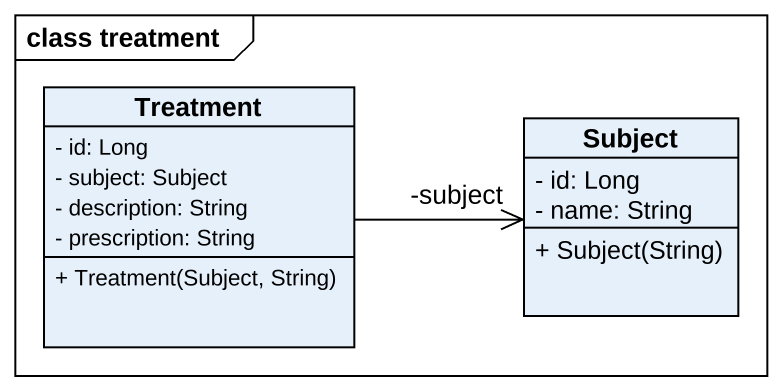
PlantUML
@startuml
mainframe class treatment
hide circle
hide empty members
skinparam classAttributeIconSize 0
class Treatment {
  - id: Long
  - subject: Subject
  - description: String
  - prescription: String
  + Treatment(Subject, String)
}
class Subject {
  - id: Long
  - name: String
  + Subject(String)
}
Treatment -right-> "-subject" Subject
@enduml
